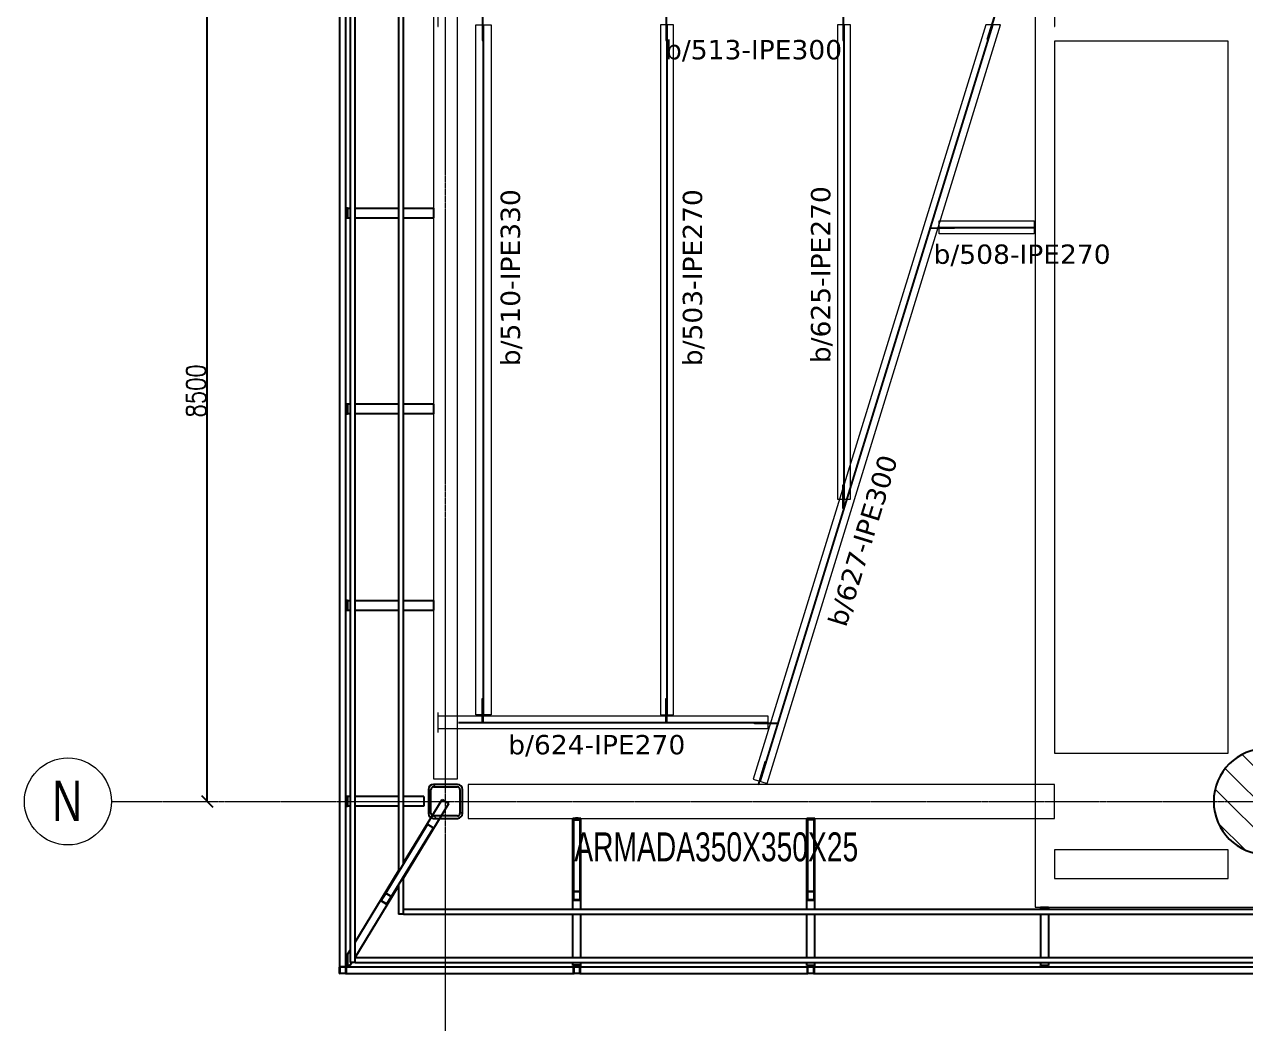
# Model space of a CAD drawing. Header units: millimetres. Extents: x -900 to 75397, y -21218 to 30654.
# Drawn here: x -900 to 11737, y -2299 to 8043 of the extents above; entities that cross this region are included whole.
import ezdxf

# ---------------------------------------------------------------- set-up
doc = ezdxf.new("R2010")
doc.units = ezdxf.units.MM
doc.header["$LTSCALE"] = 0.9
doc.linetypes.add('Grid Line', pattern=[3.33375, 1.905, -0.47625, 0.47625, -0.47625])
for name, color, linetype, lineweight in [('0-3', 250, 'Continuous', 5), ('A_ALMA', 255, 'Continuous', 5), ('E_COLUMNAS', 1, 'Continuous', 18), ('E_COLUMNAS-1', 254, 'Continuous', 25), ('E_COLUMNAS-2', 1, 'Continuous', 9), ('E_COLUMNAS-3', 1, 'Continuous', 35), ('E_COLUMNAS-4', 1, 'Continuous', 25), ('E_EJES', 8, 'Continuous', 9), ('E_EJES-1', 8, 'Grid Line', 9), ('E_TEXTO', 3, 'Continuous', 9), ('E_VIGAS', 5, 'Continuous', 9), ('E_VIGAS-1', 5, 'Continuous', 25), ('E_VIGAS-2', 1, 'Continuous', 25), ('P-PLATINA', 6, 'Continuous', 15), ('S-COLS-HDLN-1', 52, 'Continuous', 9), ('VIGAS_HCB', 253, 'Continuous', 15)]:
    doc.layers.add(name, color=color, linetype=linetype, lineweight=lineweight)
doc.layers.add('COTAS', color=8, linetype='Continuous')
doc.styles.add('Arial Narrow', font='', dxfattribs={"width": 0.85, "height": 0.3})
doc.styles.add('CNI_COTAS', font='romans.shx', dxfattribs={"width": 0.8})
doc.styles.add('Swis721 LtCn BT', font='swisscl.ttf', dxfattribs={"height": 0.42})
doc.styles.add('VERDANA', font='verdana.ttf')
doc.styles.get('Arial Narrow').set_extended_font_data('Arial Narrow')
doc.dimstyles.new('1.5', dxfattribs={"dimscale": 0, "dimtxt": 200, "dimasz": 120, "dimexe": 4, "dimexo": 4, "dimgap": 15, "dimtad": 1, "dimdec": 0, "dimzin": 4, "dimdsep": 46, "dimtxsty": 'CNI_COTAS', "dimblk": 'OBLIQUE', "dimcen": -0.09, "dimclrd": 256, "dimclrt": 3, "dimadec": 0, "dimazin": 0, "dimtfac": 1, "dimtdec": 0, "dimtmove": 2, "dimatfit": 0, "dimldrblk": 'OBLIQUE', "dimfxl": 0.05, "dimtolj": 1, "dimtzin": 0, "dimarcsym": 0})

# ---------------------------------------------------------------- blocks, each defined once
blk = doc.blocks.new('EST_SFM_VIGA-METALICA-SECCION-C - EST_SFM_VIGA-METALICA-UPN160-1602621-PLANTA DE PISO 14 N_E_ _56_55m')
at = {"layer": 'E_VIGAS-1'}
for p, q in [((14.466, 0.047), (-14.455, 0.047)), ((14.471, 0.047), (14.468, 0.047)), ((14.471, 0.047), (14.471, -0.016)), ((-14.46, -0.018), (14.471, -0.018))]:
    blk.add_line(p, q, dxfattribs=at)
blk = doc.blocks.new('EST_SFM_VIGA-METALICA-SECCION-C - EST_SFM_VIGA-METALICA-UPN100-1529610-PLANTA DE PISO 14 N_E_ _56_55m')
at = {"layer": 'E_VIGAS-2'}
for p, q in [((14.393, 0.032), (-14.441, 0.032)), ((14.393, 0.032), (14.393, -0.018)), ((-14.442, -0.018), (14.393, -0.018))]:
    blk.add_line(p, q, dxfattribs=at)
blk = doc.blocks.new('EST_SFM_VIGA-METALICA-SECCION-C - EST_SFM_VIGA-METALICA-UPN100-1529678-PLANTA DE PISO 14 N_E_ _56_55m')
at = {"layer": 'E_VIGAS-2'}
for p, q in [((13.374, 0.018), (-13.422, 0.018)), ((13.894, 0.018), (13.507, 0.018)), ((13.894, 0.018), (13.894, -0.032)), ((-13.504, -0.032), (13.456, -0.032)), ((13.59, -0.032), (13.893, -0.032))]:
    blk.add_line(p, q, dxfattribs=at)
blk = doc.blocks.new('EST_SFM_VIGA-METALICA-SECCION-C - EST_SFM_VIGA-METALICA-UPN100-1527742-PLANTA DE PISO 14 N_E_ _56_55m')
at = {"layer": 'E_VIGAS-2'}
for p, q in [((-34.827, -0.032), (-34.827, 0.018)), ((34.044, 0.018), (-34.827, 0.018)), ((-34.827, -0.032), (34.044, -0.032))]:
    blk.add_line(p, q, dxfattribs=at)
blk = doc.blocks.new('EST_SFM_VIGA-METALICA-SECCION-C - EST_SFM_VIGA-METALICA-UPN100-1527772-PLANTA DE PISO 14 N_E_ _56_55m')
at = {"layer": 'E_VIGAS-2'}
for p, q in [((-34.929, -0.018), (-34.929, 0.032)), ((34.942, 0.032), (-34.929, 0.032)), ((-34.929, -0.018), (34.942, -0.018))]:
    blk.add_line(p, q, dxfattribs=at)
blk = doc.blocks.new('EST_SCM_COLUMNA-METALICA-SECCION-CUADRADA - EST_SCM_COLUMNA-TUBULAR-CUADRADA_PTEØ_70x70 e_3mm-1588001-PLANTA DE PISO 14 N_E_ _56_55m')
at = {"layer": 'E_COLUMNAS-2'}
h = blk.add_hatch(dxfattribs=at)
h.set_pattern_fill('FP_1', color=256, style=0, pattern_type=2)
h.set_pattern_definition([(135, (75.225, -138.917), (-0.15909903, -0.15909903), [])])
h.paths.add_polyline_path([(0.029, -0.035), (0.033, -0.033), (0.035, -0.029), (0.031, -0.031)])
h.paths.add_polyline_path([(-0.029, -0.035), (-0.031, -0.031), (-0.035, -0.029), (-0.033, -0.033)])
h.paths.add_polyline_path([(0.029, -0.035), (0.029, -0.032), (-0.029, -0.032), (-0.029, -0.035)])
h.paths.add_polyline_path([(0.035, 0.029), (0.033, 0.033), (0.029, 0.035), (0.031, 0.031)])
h.paths.add_polyline_path([(0.035, -0.029), (0.035, 0.029), (0.032, 0.029), (0.032, -0.029)])
h.paths.add_polyline_path([(-0.035, 0.029), (-0.031, 0.031), (-0.029, 0.035), (-0.033, 0.033)])
h.paths.add_polyline_path([(-0.035, -0.029), (-0.032, -0.029), (-0.032, 0.029), (-0.035, 0.029)])
h.paths.add_polyline_path([(0.029, 0.032), (0.029, 0.035), (-0.029, 0.035), (-0.029, 0.032)])
at = {"layer": 'E_COLUMNAS-1'}
for p, q in [((-0.035, -0.029), (-0.035, 0.029)), ((-0.032, 0.029), (-0.032, -0.029)), ((-0.029, 0.035), (0.029, 0.035)), ((0.029, 0.032), (-0.029, 0.032)), ((0.032, -0.029), (0.032, 0.029)), ((0.035, 0.029), (0.035, -0.029)), ((-0.029, -0.032), (0.029, -0.032)), ((0.029, -0.035), (-0.029, -0.035))]:
    blk.add_line(p, q, dxfattribs=at)
for centre, radius, start, end in [((-0.029, 0.029), 0.006, 90, 180), ((-0.029, 0.029), 0.003, 90, 180), ((0.029, 0.029), 0.006, 0, 90), ((0.029, 0.029), 0.003, 0, 90), ((0.029, 0.029), 0.006, 10, 80), ((0.029, 0.029), 0.003, 30, 60), ((-0.029, -0.029), 0.006, 180, 270), ((-0.029, -0.029), 0.003, 180, 270), ((0.029, -0.029), 0.006, 270, 0), ((0.029, -0.029), 0.003, 270, 360)]:
    blk.add_arc(centre, radius, start, end, dxfattribs=at)
blk = doc.blocks.new('EST_SCM_COLUMNA-METALICA-SECCION-CUADRADA - EST_SCM_COLUMNA-TUBULAR-CUADRADA_PTEØ_70x70 e_3mm-V30-PLANTA DE PISO 14 N_E_ _56_55m')
at = {"layer": 'E_COLUMNAS-1'}
for p, q in [((-0.035, -0.029), (-0.035, 0.029)), ((-0.032, 0.029), (-0.032, -0.029)), ((-0.029, 0.035), (0.029, 0.035)), ((0.029, 0.032), (-0.029, 0.032)), ((0.032, -0.029), (0.032, 0.029)), ((0.035, 0.029), (0.035, -0.029)), ((-0.029, -0.032), (0.029, -0.032)), ((0.029, -0.035), (-0.029, -0.035))]:
    blk.add_line(p, q, dxfattribs=at)
for centre, radius, start, end in [((-0.029, 0.029), 0.006, 90, 180), ((-0.029, 0.029), 0.006, 90, 170), ((-0.029, 0.029), 0.003, 90, 180), ((-0.029, 0.029), 0.003, 90, 150), ((0.029, 0.029), 0.006, 0, 90), ((0.029, 0.029), 0.006, 10, 90), ((0.029, 0.029), 0.003, 0, 90), ((0.029, 0.029), 0.003, 30, 90), ((-0.029, -0.029), 0.006, 180, 270), ((-0.029, -0.029), 0.003, 180, 270), ((0.029, -0.029), 0.006, 270, 0), ((0.029, -0.029), 0.003, 270, 360)]:
    blk.add_arc(centre, radius, start, end, dxfattribs=at)
blk = doc.blocks.new('EST_SCM_COLUMNA-METALICA-SECCION-CUADRADA - EST_SCM_COLUMNA-TUBULAR-CUADRADA_PTEØ_70x70 e_3mm-V31-PLANTA DE PISO 14 N_E_ _56_55m')
at = {"layer": 'E_COLUMNAS-1'}
for p, q in [((-0.035, -0.029), (-0.035, 0.029)), ((-0.032, 0.029), (-0.032, -0.029)), ((-0.029, 0.035), (0.029, 0.035)), ((0.029, 0.032), (-0.029, 0.032)), ((0.032, -0.029), (0.032, 0.029)), ((0.035, 0.029), (0.035, -0.029)), ((-0.029, -0.032), (0.029, -0.032)), ((0.029, -0.035), (-0.029, -0.035))]:
    blk.add_line(p, q, dxfattribs=at)
for centre, radius, start, end in [((-0.029, 0.029), 0.006, 90, 180), ((-0.029, 0.029), 0.006, 90, 170), ((-0.029, 0.029), 0.003, 90, 180), ((-0.029, 0.029), 0.003, 90, 150), ((0.029, 0.029), 0.006, 0, 90), ((0.029, 0.029), 0.006, 10, 90), ((0.029, 0.029), 0.003, 0, 90), ((0.029, 0.029), 0.003, 30, 90), ((-0.029, -0.029), 0.006, 180, 270), ((-0.029, -0.029), 0.003, 180, 270), ((0.029, -0.029), 0.006, 270, 0), ((0.029, -0.029), 0.003, 270, 360)]:
    blk.add_arc(centre, radius, start, end, dxfattribs=at)
blk = doc.blocks.new('DCTIB_CNI_EST_MOD-1A-FAC_0001_rvt-2-PLANTA DE PISO 14 N_E_ _56_55m')
at = {"layer": 'E_VIGAS'}
h = blk.add_hatch(dxfattribs=at)
h.set_pattern_fill('FP_2', color=256, style=0, pattern_type=2)
h.set_pattern_definition([(45, (0, 0), (-0.376888, 0.376888), []), (45, (0, 0.571), (-0.376888, 0.376888), [])])
h.paths.add_polyline_path([(-72.834, 139.641), (-72.77, 139.641), (-72.77, 139.643), (-72.834, 139.643)])
h.paths.add_polyline_path([(-72.834, 139.729), (-72.77, 139.729), (-72.77, 139.731), (-72.834, 139.731)])
at = {"layer": 'E_COLUMNAS-1'}
for centre, radius, start, end in [((-75.196, 138.946), 0.006, 10, 80), ((-75.196, 138.946), 0.006, 10, 80), ((-75.196, 138.946), 0.003, 30, 60), ((-75.196, 138.946), 0.003, 30, 60), ((-72.831, 138.946), 0.006, 90, 170), ((-72.831, 138.946), 0.006, 90, 170), ((-72.831, 138.946), 0.003, 90, 150), ((-72.831, 138.946), 0.003, 90, 150), ((-72.773, 138.946), 0.006, 10, 90), ((-72.773, 138.946), 0.006, 10, 90), ((-72.773, 138.946), 0.003, 30, 90), ((-72.773, 138.946), 0.003, 30, 90), ((-70.411, 138.946), 0.006, 90, 170), ((-70.411, 138.946), 0.006, 90, 170), ((-70.411, 138.946), 0.003, 90, 150), ((-70.411, 138.946), 0.003, 90, 150), ((-70.353, 138.946), 0.006, 10, 90), ((-70.353, 138.946), 0.006, 10, 90), ((-70.353, 138.946), 0.003, 30, 90), ((-70.353, 138.946), 0.003, 30, 90)]:
    blk.add_arc(centre, radius, start, end, dxfattribs=at)
at = {"layer": 'E_VIGAS-1'}
for p, q in [((-75.177, 146.804), (-75.195, 146.804)), ((-75.195, 146.757), (-75.181, 146.757)), ((-75.181, 146.752), (-75.195, 146.752)), ((-75.181, 146.757), (-75.176, 146.757)), ((-75.181, 146.757), (-75.176, 146.757)), ((-75.177, 146.757), (-75.181, 146.757)), ((-75.176, 146.752), (-75.181, 146.752)), ((-75.181, 146.752), (-75.177, 146.752)), ((-75.176, 146.752), (-75.181, 146.752)), ((-75.177, 146.767), (-75.177, 146.804)), ((-75.177, 146.804), (-75.175, 146.804)), ((-75.177, 146.704), (-75.177, 146.742)), ((-75.175, 146.704), (-75.175, 146.804)), ((-75.175, 146.804), (-75.147, 146.804)), ((-75.175, 146.804), (-75.175, 146.704)), ((-75.097, 146.804), (-74.647, 146.804)), ((-74.597, 146.804), (-74.286, 146.804)), ((-74.286, 146.804), (-74.286, 146.704)), ((-75.195, 146.704), (-75.177, 146.704)), ((-75.175, 146.704), (-75.177, 146.704)), ((-75.175, 146.704), (-75.147, 146.704)), ((-75.097, 146.704), (-74.647, 146.704)), ((-74.597, 146.704), (-74.286, 146.704)), ((-75.177, 144.774), (-75.195, 144.774)), ((-75.195, 144.726), (-75.181, 144.726)), ((-75.181, 144.721), (-75.195, 144.721)), ((-75.181, 144.726), (-75.176, 144.726)), ((-75.181, 144.726), (-75.176, 144.726)), ((-75.177, 144.726), (-75.181, 144.726)), ((-75.176, 144.721), (-75.181, 144.721)), ((-75.181, 144.721), (-75.177, 144.721)), ((-75.176, 144.721), (-75.181, 144.721)), ((-75.177, 144.774), (-75.175, 144.774)), ((-75.177, 144.736), (-75.177, 144.774)), ((-75.177, 144.674), (-75.177, 144.711)), ((-75.175, 144.674), (-75.175, 144.774)), ((-75.175, 144.774), (-75.175, 144.674)), ((-75.147, 144.774), (-75.175, 144.774)), ((-74.647, 144.774), (-75.097, 144.774)), ((-74.286, 144.774), (-74.597, 144.774)), ((-74.286, 144.774), (-74.286, 144.674)), ((-75.195, 144.674), (-75.177, 144.674)), ((-75.175, 144.674), (-75.177, 144.674)), ((-75.147, 144.674), (-75.175, 144.674)), ((-74.647, 144.674), (-75.097, 144.674)), ((-74.286, 144.674), (-74.597, 144.674)), ((-75.177, 142.743), (-75.195, 142.743)), ((-75.195, 142.696), (-75.181, 142.696)), ((-75.181, 142.69), (-75.195, 142.69)), ((-75.181, 142.696), (-75.176, 142.696)), ((-75.181, 142.696), (-75.176, 142.696)), ((-75.177, 142.696), (-75.181, 142.696)), ((-75.176, 142.69), (-75.181, 142.69)), ((-75.181, 142.69), (-75.177, 142.69)), ((-75.176, 142.69), (-75.181, 142.69)), ((-75.177, 142.706), (-75.177, 142.743)), ((-75.177, 142.743), (-75.175, 142.743)), ((-75.177, 142.643), (-75.177, 142.68)), ((-75.175, 142.643), (-75.175, 142.743)), ((-75.175, 142.743), (-75.147, 142.743)), ((-75.175, 142.743), (-75.175, 142.643)), ((-75.097, 142.743), (-74.647, 142.743)), ((-74.597, 142.743), (-74.287, 142.743)), ((-74.287, 142.743), (-74.287, 142.643)), ((-75.195, 142.643), (-75.177, 142.643)), ((-75.175, 142.643), (-75.177, 142.643)), ((-75.175, 142.643), (-75.147, 142.643)), ((-75.097, 142.643), (-74.647, 142.643)), ((-74.597, 142.643), (-74.287, 142.643)), ((-75.177, 140.712), (-75.195, 140.712)), ((-75.195, 140.665), (-75.181, 140.665)), ((-75.181, 140.66), (-75.195, 140.66)), ((-75.181, 140.665), (-75.176, 140.665)), ((-75.181, 140.665), (-75.176, 140.665)), ((-75.177, 140.665), (-75.181, 140.665)), ((-75.176, 140.66), (-75.181, 140.66)), ((-75.181, 140.66), (-75.177, 140.66)), ((-75.176, 140.66), (-75.181, 140.66)), ((-75.177, 140.712), (-75.175, 140.712)), ((-75.177, 140.675), (-75.177, 140.712)), ((-75.175, 140.612), (-75.175, 140.712)), ((-75.175, 140.712), (-75.175, 140.612)), ((-75.147, 140.712), (-75.175, 140.712)), ((-74.647, 140.712), (-75.097, 140.712)), ((-74.387, 140.712), (-74.597, 140.712)), ((-74.597, 140.027), (-74.197, 140.684)), ((-74.387, 140.712), (-74.387, 140.612)), ((-74.197, 140.684), (-74.127, 140.641)), ((-75.195, 140.612), (-75.177, 140.612)), ((-75.177, 140.612), (-75.177, 140.65)), ((-75.175, 140.612), (-75.177, 140.612)), ((-75.147, 140.612), (-75.175, 140.612)), ((-74.647, 140.612), (-75.097, 140.612)), ((-74.597, 139.869), (-74.127, 140.641)), ((-74.387, 140.612), (-74.597, 140.612)), ((-74.35, 140.421), (-74.782, 139.711)), ((-74.291, 140.389), (-74.346, 140.423)), ((-72.843, 140.488), (-72.815, 140.488)), ((-72.843, 140.487), (-72.761, 140.487)), ((-72.843, 139.545), (-72.843, 140.487)), ((-72.837, 140.465), (-72.837, 139.727)), ((-72.77, 140.469), (-72.834, 140.469)), ((-72.805, 140.488), (-72.805, 140.487)), ((-72.8, 140.488), (-72.805, 140.488)), ((-72.8, 140.487), (-72.8, 140.488)), ((-72.789, 140.488), (-72.761, 140.488)), ((-72.767, 139.727), (-72.767, 140.465)), ((-72.761, 139.545), (-72.761, 140.487)), ((-70.423, 140.488), (-70.341, 140.488)), ((-70.423, 139.545), (-70.423, 140.488)), ((-70.417, 140.468), (-70.417, 139.727)), ((-70.35, 140.472), (-70.414, 140.472)), ((-70.347, 139.727), (-70.347, 140.468)), ((-70.341, 139.545), (-70.341, 140.488)), ((-74.723, 139.675), (-74.29, 140.384)), ((-75.097, 139.206), (-74.647, 139.944)), ((-75.097, 139.048), (-74.647, 139.787)), ((-74.782, 139.711), (-74.828, 139.637)), ((-74.826, 139.637), (-74.781, 139.711)), ((-74.822, 139.644), (-74.826, 139.637)), ((-74.779, 139.714), (-74.781, 139.711)), ((-74.779, 139.712), (-74.724, 139.678)), ((-74.723, 139.68), (-74.778, 139.713)), ((-74.724, 139.676), (-74.769, 139.602)), ((-74.768, 139.601), (-74.723, 139.675)), ((-74.724, 139.676), (-74.722, 139.679)), ((-72.837, 139.727), (-72.837, 139.645)), ((-72.836, 139.731), (-72.836, 139.727)), ((-72.836, 139.645), (-72.836, 139.727)), ((-72.836, 139.652), (-72.836, 139.645)), ((-72.77, 139.731), (-72.834, 139.731)), ((-72.834, 139.729), (-72.77, 139.729)), ((-72.769, 139.727), (-72.769, 139.731)), ((-72.769, 139.727), (-72.769, 139.645)), ((-72.769, 139.645), (-72.769, 139.652)), ((-72.767, 139.645), (-72.767, 139.727)), ((-70.417, 139.727), (-70.417, 139.645)), ((-70.416, 139.731), (-70.416, 139.727)), ((-70.416, 139.645), (-70.416, 139.727)), ((-70.416, 139.652), (-70.416, 139.645)), ((-70.35, 139.731), (-70.414, 139.731)), ((-70.414, 139.729), (-70.35, 139.729)), ((-70.349, 139.727), (-70.349, 139.731)), ((-70.349, 139.727), (-70.349, 139.645)), ((-70.349, 139.645), (-70.349, 139.652)), ((-70.347, 139.645), (-70.347, 139.727)), ((-74.827, 139.632), (-74.772, 139.599)), ((-74.771, 139.601), (-74.826, 139.634)), ((-74.769, 139.602), (-74.765, 139.609)), ((-72.77, 139.643), (-72.834, 139.643)), ((-72.834, 139.641), (-72.77, 139.641)), ((-70.35, 139.643), (-70.414, 139.643)), ((-70.414, 139.641), (-70.35, 139.641)), ((-68.003, 139.567), (-67.921, 139.567)), ((-68.003, 139.567), (-68.003, 139.545)), ((-67.921, 139.567), (-67.921, 139.545)), ((-72.843, 139.045), (-72.843, 139.495)), ((-72.761, 139.045), (-72.761, 139.495)), ((-70.423, 139.045), (-70.423, 139.495)), ((-70.341, 139.045), (-70.341, 139.495)), ((-68.003, 139.495), (-68.003, 139.045)), ((-67.921, 139.495), (-67.921, 139.045)), ((-75.176, 139.065), (-75.195, 139.033)), ((-75.176, 139.023), (-75.176, 139.076)), ((-75.175, 139.078), (-75.147, 139.124)), ((-75.175, 139.078), (-75.175, 138.967)), ((-75.26, 138.882), (-75.26, 138.888)), ((-75.192, 138.947), (-75.259, 138.947)), ((-72.837, 138.947), (-75.191, 138.947)), ((-75.181, 138.994), (-75.178, 138.999)), ((-75.178, 138.99), (-75.181, 138.984)), ((-75.176, 138.966), (-75.176, 138.972)), ((-75.176, 138.972), (-75.176, 138.966)), ((-75.147, 138.966), (-75.176, 138.966)), ((-75.175, 138.967), (-75.147, 138.967)), ((-75.175, 138.961), (-75.174, 138.959)), ((-75.173, 138.957), (-75.172, 138.955)), ((-75.171, 138.952), (-75.171, 138.95)), ((-75.166, 138.947), (-75.155, 138.966)), ((-75.147, 138.967), (-75.13, 138.995)), ((-72.843, 138.967), (-72.843, 138.995)), ((-72.761, 138.967), (-72.843, 138.967)), ((-72.843, 138.966), (-72.843, 138.967)), ((-72.843, 138.967), (-72.761, 138.967)), ((-72.843, 138.966), (-72.815, 138.966)), ((-72.815, 138.966), (-72.843, 138.966)), ((-72.769, 138.947), (-72.835, 138.947)), ((-72.805, 138.961), (-72.805, 138.966)), ((-72.805, 138.952), (-72.805, 138.961)), ((-72.805, 138.947), (-72.805, 138.949)), ((-72.8, 138.966), (-72.8, 138.961)), ((-72.8, 138.961), (-72.8, 138.952)), ((-72.8, 138.949), (-72.8, 138.947)), ((-72.761, 138.966), (-72.789, 138.966)), ((-72.789, 138.966), (-72.761, 138.966)), ((-70.417, 138.947), (-72.768, 138.947)), ((-72.761, 138.967), (-72.761, 138.995)), ((-72.761, 138.967), (-72.761, 138.966)), ((-70.423, 138.967), (-70.423, 138.995)), ((-70.423, 138.966), (-70.423, 138.967)), ((-70.423, 138.967), (-70.341, 138.967)), ((-70.395, 138.966), (-70.423, 138.966)), ((-70.349, 138.947), (-70.415, 138.947)), ((-70.385, 138.961), (-70.385, 138.966)), ((-70.385, 138.952), (-70.385, 138.961)), ((-70.385, 138.947), (-70.385, 138.949)), ((-70.38, 138.966), (-70.38, 138.961)), ((-70.38, 138.961), (-70.38, 138.952)), ((-70.38, 138.949), (-70.38, 138.947)), ((-70.341, 138.966), (-70.369, 138.966)), ((-9.977, 138.947), (-70.348, 138.947)), ((-70.341, 138.967), (-70.341, 138.995)), ((-70.341, 138.967), (-70.341, 138.966)), ((-68.003, 138.995), (-68.003, 138.967)), ((-68.003, 138.967), (-67.921, 138.967)), ((-68.003, 138.966), (-68.003, 138.967)), ((-67.975, 138.966), (-68.003, 138.966)), ((-67.965, 138.961), (-67.965, 138.966)), ((-67.965, 138.947), (-67.965, 138.961)), ((-67.96, 138.966), (-67.96, 138.961)), ((-67.96, 138.961), (-67.96, 138.947)), ((-67.921, 138.966), (-67.949, 138.966)), ((-67.921, 138.995), (-67.921, 138.967)), ((-67.921, 138.967), (-67.921, 138.966)), ((-75.26, 138.882), (-75.254, 138.882)), ((-75.196, 138.882), (-72.831, 138.882)), ((-72.773, 138.882), (-70.411, 138.882)), ((-70.353, 138.882), (-9.971, 138.882))]:
    blk.add_line(p, q, dxfattribs=at)
at = {"layer": 'E_VIGAS-1', "flags": 128}
for points in [[(-74.35, 140.421), (-74.35, 140.422), (-74.349, 140.422), (-74.348, 140.423), (-74.348, 140.423), (-74.347, 140.423), (-74.346, 140.423), (-74.346, 140.423)], [(-72.834, 140.469), (-72.835, 140.469), (-72.835, 140.468), (-72.836, 140.468), (-72.836, 140.467), (-72.837, 140.466), (-72.837, 140.466), (-72.837, 140.465)], [(-72.767, 140.465), (-72.767, 140.466), (-72.767, 140.466), (-72.768, 140.467), (-72.768, 140.468), (-72.769, 140.468), (-72.769, 140.469), (-72.77, 140.469)], [(-70.414, 140.472), (-70.415, 140.471), (-70.415, 140.471), (-70.416, 140.471), (-70.416, 140.47), (-70.417, 140.469), (-70.417, 140.469), (-70.417, 140.468)], [(-70.347, 140.468), (-70.347, 140.469), (-70.347, 140.469), (-70.348, 140.47), (-70.348, 140.471), (-70.349, 140.471), (-70.349, 140.471), (-70.35, 140.472)], [(-74.291, 140.389), (-74.29, 140.389), (-74.29, 140.388), (-74.29, 140.388), (-74.29, 140.387), (-74.29, 140.386), (-74.29, 140.385), (-74.29, 140.384)], [(-74.778, 139.713), (-74.778, 139.714), (-74.779, 139.714), (-74.78, 139.714), (-74.78, 139.713), (-74.781, 139.713), (-74.782, 139.712), (-74.782, 139.711)], [(-74.781, 139.711), (-74.781, 139.711), (-74.78, 139.711), (-74.78, 139.712), (-74.78, 139.712), (-74.779, 139.712), (-74.779, 139.712), (-74.779, 139.712)], [(-74.724, 139.678), (-74.724, 139.678), (-74.724, 139.678), (-74.724, 139.678), (-74.723, 139.677), (-74.724, 139.677), (-74.724, 139.676), (-74.724, 139.676)], [(-74.723, 139.675), (-74.722, 139.676), (-74.722, 139.677), (-74.722, 139.678), (-74.722, 139.678), (-74.722, 139.679), (-74.722, 139.68), (-74.723, 139.68)], [(-72.834, 139.731), (-72.835, 139.731), (-72.835, 139.731), (-72.836, 139.73), (-72.836, 139.73), (-72.837, 139.729), (-72.837, 139.728), (-72.837, 139.727)], [(-72.837, 139.645), (-72.837, 139.644), (-72.837, 139.643), (-72.836, 139.642), (-72.836, 139.641), (-72.835, 139.641), (-72.835, 139.641), (-72.834, 139.641)], [(-72.836, 139.727), (-72.836, 139.728), (-72.835, 139.728), (-72.835, 139.728), (-72.835, 139.729), (-72.835, 139.729), (-72.834, 139.729), (-72.834, 139.729)], [(-72.834, 139.643), (-72.834, 139.643), (-72.835, 139.643), (-72.835, 139.643), (-72.835, 139.643), (-72.835, 139.644), (-72.836, 139.644), (-72.836, 139.645)], [(-72.767, 139.727), (-72.767, 139.728), (-72.767, 139.729), (-72.768, 139.73), (-72.768, 139.73), (-72.769, 139.731), (-72.769, 139.731), (-72.77, 139.731)], [(-72.77, 139.729), (-72.77, 139.729), (-72.769, 139.729), (-72.769, 139.729), (-72.769, 139.728), (-72.769, 139.728), (-72.769, 139.728), (-72.769, 139.727)], [(-72.77, 139.641), (-72.769, 139.641), (-72.769, 139.641), (-72.768, 139.641), (-72.768, 139.642), (-72.767, 139.643), (-72.767, 139.644), (-72.767, 139.645)], [(-72.769, 139.645), (-72.769, 139.644), (-72.769, 139.644), (-72.769, 139.643), (-72.769, 139.643), (-72.769, 139.643), (-72.77, 139.643), (-72.77, 139.643)], [(-70.414, 139.731), (-70.415, 139.731), (-70.415, 139.731), (-70.416, 139.73), (-70.416, 139.73), (-70.417, 139.729), (-70.417, 139.728), (-70.417, 139.727)], [(-70.417, 139.645), (-70.417, 139.644), (-70.417, 139.643), (-70.416, 139.642), (-70.416, 139.641), (-70.415, 139.641), (-70.415, 139.641), (-70.414, 139.641)], [(-70.416, 139.727), (-70.416, 139.728), (-70.415, 139.728), (-70.415, 139.728), (-70.415, 139.729), (-70.415, 139.729), (-70.414, 139.729), (-70.414, 139.729)], [(-70.414, 139.643), (-70.414, 139.643), (-70.415, 139.643), (-70.415, 139.643), (-70.415, 139.643), (-70.415, 139.644), (-70.416, 139.644), (-70.416, 139.645)], [(-70.347, 139.727), (-70.347, 139.728), (-70.347, 139.729), (-70.348, 139.73), (-70.348, 139.73), (-70.349, 139.731), (-70.349, 139.731), (-70.35, 139.731)], [(-70.35, 139.729), (-70.35, 139.729), (-70.349, 139.729), (-70.349, 139.729), (-70.349, 139.728), (-70.349, 139.728), (-70.349, 139.728), (-70.349, 139.727)], [(-70.35, 139.641), (-70.349, 139.641), (-70.349, 139.641), (-70.348, 139.641), (-70.348, 139.642), (-70.347, 139.643), (-70.347, 139.644), (-70.347, 139.645)], [(-70.349, 139.645), (-70.349, 139.644), (-70.349, 139.644), (-70.349, 139.643), (-70.349, 139.643), (-70.349, 139.643), (-70.35, 139.643), (-70.35, 139.643)], [(-74.828, 139.637), (-74.828, 139.636), (-74.828, 139.636), (-74.828, 139.635), (-74.828, 139.634), (-74.828, 139.633), (-74.828, 139.633), (-74.827, 139.632)], [(-74.826, 139.634), (-74.826, 139.634), (-74.826, 139.635), (-74.827, 139.635), (-74.827, 139.635), (-74.827, 139.636), (-74.826, 139.636), (-74.826, 139.637)], [(-74.772, 139.599), (-74.772, 139.599), (-74.771, 139.599), (-74.77, 139.599), (-74.77, 139.599), (-74.769, 139.6), (-74.768, 139.6), (-74.768, 139.601)], [(-74.769, 139.602), (-74.769, 139.601), (-74.77, 139.601), (-74.77, 139.601), (-74.77, 139.601), (-74.771, 139.601), (-74.771, 139.601), (-74.771, 139.601), (-74.771, 139.601)], [(-75.176, 139.076), (-75.176, 139.077), (-75.175, 139.078)], [(-75.195, 138.971), (-75.191, 138.978), (-75.186, 138.987), (-75.181, 138.994)], [(-75.181, 138.984), (-75.186, 138.977), (-75.191, 138.968), (-75.195, 138.961)], [(-75.19, 138.971), (-75.186, 138.97), (-75.182, 138.968), (-75.178, 138.964), (-75.175, 138.96), (-75.172, 138.956), (-75.171, 138.951), (-75.17, 138.947)], [(-75.147, 138.967), (-75.147, 138.967), (-75.147, 138.966)]]:
    blk.add_lwpolyline(points, dxfattribs=at)
at = {"layer": 'E_VIGAS-1'}
for centre, start_param, end_param in [((-72.815, 140.488), 0, 1.570796), ((-72.815, 140.487), 4.974188, 5.497787), ((-72.815, 140.487), 6.021386, 6.283185), ((-72.789, 140.488), 1.570796, 3.141593), ((-72.789, 140.487), 3.141593, 3.403392), ((-72.789, 140.487), 3.926991, 4.45059)]:
    blk.add_ellipse(centre, major_axis=(0.0107, 0), ratio=0.002301, start_param=start_param, end_param=end_param, dxfattribs=at)
for points, knots in [([(-75.181, 146.757), (-75.181, 146.757), (-75.18, 146.757), (-75.179, 146.758), (-75.178, 146.759), (-75.177, 146.76), (-75.177, 146.762), (-75.177, 146.763), (-75.177, 146.764), (-75.177, 146.766), (-75.177, 146.767)], [0, 0, 0, 0, 0.142857, 0.285714, 0.428571, 0.571429, 0.678571, 0.732143, 0.785714, 1, 1, 1, 1]), ([(-75.177, 146.742), (-75.177, 146.742), (-75.177, 146.744), (-75.177, 146.746), (-75.177, 146.748), (-75.178, 146.75), (-75.179, 146.751), (-75.181, 146.752), (-75.181, 146.752)], [0, 0, 0, 0, 0.142857, 0.285714, 0.428571, 0.571429, 0.785714, 1, 1, 1, 1]), ([(-75.181, 144.726), (-75.181, 144.726), (-75.18, 144.727), (-75.179, 144.727), (-75.178, 144.728), (-75.177, 144.73), (-75.177, 144.731), (-75.177, 144.732), (-75.177, 144.734), (-75.177, 144.735), (-75.177, 144.736)], [0, 0, 0, 0, 0.142857, 0.285714, 0.428571, 0.571429, 0.678571, 0.732143, 0.785714, 1, 1, 1, 1]), ([(-75.177, 144.711), (-75.177, 144.712), (-75.177, 144.713), (-75.177, 144.716), (-75.177, 144.718), (-75.178, 144.719), (-75.179, 144.721), (-75.181, 144.721), (-75.181, 144.721)], [0, 0, 0, 0, 0.142857, 0.285714, 0.428571, 0.571429, 0.785714, 1, 1, 1, 1]), ([(-75.181, 142.696), (-75.181, 142.696), (-75.18, 142.696), (-75.179, 142.697), (-75.178, 142.698), (-75.177, 142.699), (-75.177, 142.7), (-75.177, 142.701), (-75.177, 142.703), (-75.177, 142.704), (-75.177, 142.706)], [0, 0, 0, 0, 0.142857, 0.285714, 0.428571, 0.571429, 0.678571, 0.732143, 0.785714, 1, 1, 1, 1]), ([(-75.177, 142.68), (-75.177, 142.681), (-75.177, 142.683), (-75.177, 142.685), (-75.177, 142.687), (-75.178, 142.689), (-75.179, 142.69), (-75.181, 142.69), (-75.181, 142.69)], [0, 0, 0, 0, 0.142857, 0.285714, 0.428571, 0.571429, 0.785714, 1, 1, 1, 1]), ([(-75.181, 140.665), (-75.181, 140.665), (-75.18, 140.665), (-75.179, 140.666), (-75.178, 140.667), (-75.177, 140.668), (-75.177, 140.67), (-75.177, 140.671), (-75.177, 140.672), (-75.177, 140.674), (-75.177, 140.675)], [0, 0, 0, 0, 0.142857, 0.285714, 0.428571, 0.571429, 0.678571, 0.732143, 0.785714, 1, 1, 1, 1]), ([(-75.177, 140.65), (-75.177, 140.651), (-75.177, 140.652), (-75.177, 140.654), (-75.177, 140.656), (-75.178, 140.658), (-75.179, 140.659), (-75.181, 140.66), (-75.181, 140.66)], [0, 0, 0, 0, 0.142857, 0.285714, 0.428571, 0.571429, 0.785714, 1, 1, 1, 1]), ([(-75.181, 138.994), (-75.18, 138.996), (-75.178, 139.001), (-75.177, 139.009), (-75.176, 139.016), (-75.176, 139.021), (-75.176, 139.023)], [0, 0, 0, 0, 0.285714, 0.571429, 0.785714, 1, 1, 1, 1]), ([(-75.176, 138.972), (-75.176, 138.973), (-75.176, 138.975), (-75.176, 138.977), (-75.176, 138.978), (-75.176, 138.979), (-75.177, 138.98), (-75.177, 138.98), (-75.177, 138.981), (-75.177, 138.982), (-75.177, 138.982), (-75.177, 138.982), (-75.177, 138.982), (-75.177, 138.982), (-75.177, 138.983), (-75.177, 138.984), (-75.177, 138.984), (-75.177, 138.985), (-75.177, 138.985), (-75.177, 138.985), (-75.177, 138.985), (-75.177, 138.985), (-75.178, 138.986), (-75.178, 138.986), (-75.178, 138.987), (-75.178, 138.987), (-75.179, 138.987), (-75.179, 138.987), (-75.179, 138.987), (-75.18, 138.987), (-75.18, 138.986), (-75.181, 138.986), (-75.181, 138.985), (-75.181, 138.984)], [0, 0, 0, 0, 0.142857, 0.214286, 0.25, 0.285714, 0.321429, 0.357143, 0.392857, 0.410714, 0.419643, 0.428571, 0.4375, 0.446429, 0.464286, 0.5, 0.535714, 0.553571, 0.5625, 0.571429, 0.580357, 0.589286, 0.607143, 0.642857, 0.678571, 0.714286, 0.75, 0.785714, 0.821429, 0.839286, 0.857143, 0.928571, 1, 1, 1, 1]), ([(-75.181, 138.984), (-75.181, 138.985), (-75.181, 138.986), (-75.18, 138.986), (-75.18, 138.987), (-75.179, 138.987), (-75.179, 138.987), (-75.179, 138.987), (-75.178, 138.987), (-75.178, 138.987)], [0, 0, 0, 0, 0.0714286, 0.1428571, 0.1607143, 0.1785714, 0.2142857, 0.25, 0.2857143, 0.2857143, 0.2857143, 0.2857143]), ([(-75.177, 138.982), (-75.177, 138.982), (-75.177, 138.982), (-75.177, 138.982), (-75.177, 138.981), (-75.177, 138.98), (-75.177, 138.98), (-75.176, 138.979), (-75.176, 138.978), (-75.176, 138.977), (-75.176, 138.975), (-75.176, 138.973), (-75.176, 138.972)], [0.5714286, 0.5714286, 0.5714286, 0.5714286, 0.5803571, 0.5892857, 0.6071429, 0.6428571, 0.6785714, 0.7142857, 0.75, 0.7857143, 0.8571429, 1, 1, 1, 1]), ([(-72.815, 138.966), (-72.814, 138.966), (-72.813, 138.966), (-72.81, 138.966), (-72.808, 138.965), (-72.806, 138.964), (-72.805, 138.963), (-72.805, 138.962), (-72.805, 138.961)], [0, 0, 0, 0, 0.142857, 0.285714, 0.428571, 0.571429, 0.785714, 1, 1, 1, 1]), ([(-72.805, 138.961), (-72.805, 138.962), (-72.805, 138.963), (-72.807, 138.965), (-72.808, 138.965), (-72.81, 138.966), (-72.811, 138.966), (-72.812, 138.966), (-72.814, 138.966), (-72.815, 138.966)], [0, 0, 0, 0, 0.285714, 0.428571, 0.571429, 0.678571, 0.732143, 0.785714, 1, 1, 1, 1]), ([(-72.789, 138.966), (-72.79, 138.966), (-72.791, 138.966), (-72.794, 138.966), (-72.796, 138.965), (-72.798, 138.965), (-72.799, 138.963), (-72.8, 138.962), (-72.8, 138.961)], [0, 0, 0, 0, 0.142857, 0.285714, 0.428571, 0.571429, 0.785714, 1, 1, 1, 1]), ([(-72.8, 138.961), (-72.8, 138.962), (-72.799, 138.963), (-72.798, 138.965), (-72.796, 138.965), (-72.795, 138.966), (-72.794, 138.966), (-72.792, 138.966), (-72.79, 138.966), (-72.789, 138.966)], [0, 0, 0, 0, 0.285714, 0.428571, 0.571429, 0.678571, 0.732143, 0.785714, 1, 1, 1, 1]), ([(-70.395, 138.966), (-70.394, 138.966), (-70.393, 138.966), (-70.39, 138.966), (-70.388, 138.965), (-70.386, 138.964), (-70.385, 138.963), (-70.385, 138.962), (-70.385, 138.961)], [0, 0, 0, 0, 0.142857, 0.285714, 0.428571, 0.571429, 0.785714, 1, 1, 1, 1]), ([(-70.385, 138.961), (-70.385, 138.962), (-70.385, 138.963), (-70.387, 138.965), (-70.388, 138.965), (-70.39, 138.966), (-70.391, 138.966), (-70.392, 138.966), (-70.394, 138.966), (-70.395, 138.966)], [0, 0, 0, 0, 0.285714, 0.428571, 0.571429, 0.678571, 0.732143, 0.785714, 1, 1, 1, 1]), ([(-70.369, 138.966), (-70.37, 138.966), (-70.371, 138.966), (-70.374, 138.966), (-70.376, 138.965), (-70.378, 138.964), (-70.379, 138.963), (-70.38, 138.962), (-70.38, 138.961)], [0, 0, 0, 0, 0.142857, 0.285714, 0.428571, 0.571429, 0.785714, 1, 1, 1, 1]), ([(-70.38, 138.961), (-70.38, 138.962), (-70.379, 138.963), (-70.378, 138.965), (-70.376, 138.965), (-70.375, 138.966), (-70.374, 138.966), (-70.372, 138.966), (-70.37, 138.966), (-70.369, 138.966)], [0, 0, 0, 0, 0.285714, 0.428571, 0.571429, 0.678571, 0.732143, 0.785714, 1, 1, 1, 1]), ([(-67.965, 138.961), (-67.965, 138.962), (-67.965, 138.963), (-67.967, 138.965), (-67.968, 138.965), (-67.97, 138.966), (-67.971, 138.966), (-67.972, 138.966), (-67.974, 138.966), (-67.975, 138.966)], [0, 0, 0, 0, 0.285714, 0.428571, 0.571429, 0.678571, 0.732143, 0.785714, 1, 1, 1, 1]), ([(-67.975, 138.966), (-67.974, 138.966), (-67.973, 138.966), (-67.97, 138.966), (-67.968, 138.965), (-67.966, 138.964), (-67.965, 138.963), (-67.965, 138.962), (-67.965, 138.961)], [0, 0, 0, 0, 0.142857, 0.285714, 0.428571, 0.571429, 0.785714, 1, 1, 1, 1]), ([(-67.96, 138.961), (-67.96, 138.962), (-67.959, 138.963), (-67.958, 138.965), (-67.956, 138.965), (-67.955, 138.966), (-67.954, 138.966), (-67.952, 138.966), (-67.95, 138.966), (-67.949, 138.966)], [0, 0, 0, 0, 0.285714, 0.428571, 0.571429, 0.678571, 0.732143, 0.785714, 1, 1, 1, 1]), ([(-67.949, 138.966), (-67.95, 138.966), (-67.951, 138.966), (-67.954, 138.966), (-67.956, 138.965), (-67.958, 138.964), (-67.959, 138.963), (-67.96, 138.962), (-67.96, 138.961)], [0, 0, 0, 0, 0.142857, 0.285714, 0.428571, 0.571429, 0.785714, 1, 1, 1, 1])]:
    blk.add_open_spline(points, degree=3, knots=knots, dxfattribs=at)
for points in [[(-75.176, 139.023), (-75.176, 139.021), (-75.176, 139.018), (-75.177, 139.014), (-75.177, 139.011), (-75.177, 139.009)], [(-75.178, 139.001), (-75.179, 139), (-75.18, 138.997), (-75.181, 138.995), (-75.181, 138.994)], [(-75.176, 138.966), (-75.176, 138.966), (-75.176, 138.967), (-75.175, 138.967), (-75.175, 138.967)]]:
    blk.add_open_spline(points, degree=3, dxfattribs=at)
at = {"layer": 'E_COLUMNAS-1'}
for name, p in [('EST_SCM_COLUMNA-METALICA-SECCION-CUADRADA - EST_SCM_COLUMNA-TUBULAR-CUADRADA_PTEØ_70x70 e_3mm-1588001-PLANTA DE PISO 14 N_E_ _56_55m', (-75.225, 138.917)), ('EST_SCM_COLUMNA-METALICA-SECCION-CUADRADA - EST_SCM_COLUMNA-TUBULAR-CUADRADA_PTEØ_70x70 e_3mm-V30-PLANTA DE PISO 14 N_E_ _56_55m', (-72.802, 138.917)), ('EST_SCM_COLUMNA-METALICA-SECCION-CUADRADA - EST_SCM_COLUMNA-TUBULAR-CUADRADA_PTEØ_70x70 e_3mm-V31-PLANTA DE PISO 14 N_E_ _56_55m', (-70.382, 138.917))]:
    blk.add_blockref(name, p, dxfattribs=at)
at = {"layer": 'E_VIGAS-1'}
for name, p, rotation in [('EST_SFM_VIGA-METALICA-SECCION-C - EST_SFM_VIGA-METALICA-UPN160-1602621-PLANTA DE PISO 14 N_E_ _56_55m', (-75.242, 153.418), 270), ('EST_SFM_VIGA-METALICA-SECCION-C - EST_SFM_VIGA-METALICA-UPN100-1529610-PLANTA DE PISO 14 N_E_ _56_55m', (-75.13, 153.388), 269.9999999999999), ('EST_SFM_VIGA-METALICA-SECCION-C - EST_SFM_VIGA-METALICA-UPN100-1529678-PLANTA DE PISO 14 N_E_ _56_55m', (-74.615, 153.388), 270.0000000000001)]:
    blk.add_blockref(name, p, dxfattribs=dict(at, rotation=rotation))
for name, p in [('EST_SFM_VIGA-METALICA-SECCION-C - EST_SFM_VIGA-METALICA-UPN100-1527742-PLANTA DE PISO 14 N_E_ _56_55m', (-39.77, 139.527)), ('EST_SFM_VIGA-METALICA-SECCION-C - EST_SFM_VIGA-METALICA-UPN100-1527772-PLANTA DE PISO 14 N_E_ _56_55m', (-40.169, 139.013))]:
    blk.add_blockref(name, p, dxfattribs=at)
blk = doc.blocks.new('EST_SCM_COLUMNA-SECCION-CIRCULAR - EST_SCM_COLUMNA-CONCRETO-CIRCULAR_Ø_110cm-1246216-PLANTA DE PISO 14 N_E_ _56_55m')
at = {"layer": 'E_COLUMNAS'}
h = blk.add_hatch(dxfattribs=at)
h.set_pattern_fill('FP_6', color=256, style=0, pattern_type=2)
h.set_pattern_definition([(135, (65.662, -140.662), (-0.15909903, -0.15909903), [])])
h.paths.add_polyline_path([(0.041, -0.548), (0.122, -0.536), (0.201, -0.512), (0.275, -0.476), (0.343, -0.43), (0.403, -0.374), (0.454, -0.31), (0.496, -0.239), (0.526, -0.162), (0.544, -0.082), (0.55, 0), (0.544, 0.082), (0.526, 0.162), (0.496, 0.239), (0.454, 0.31), (0.403, 0.374), (0.343, 0.43), (0.271, 0.478), (0.201, 0.512), (0.122, 0.536), (0.041, 0.548), (-0.041, 0.548), (-0.122, 0.536), (-0.201, 0.512), (-0.275, 0.476), (-0.343, 0.43), (-0.403, 0.374), (-0.454, 0.31), (-0.496, 0.239), (-0.526, 0.162), (-0.544, 0.082), (-0.55, 0), (-0.544, -0.082), (-0.526, -0.162), (-0.496, -0.239), (-0.454, -0.31), (-0.403, -0.374), (-0.343, -0.43), (-0.275, -0.476), (-0.201, -0.512), (-0.122, -0.536), (-0.041, -0.548)])
at = {"layer": 'E_COLUMNAS-4'}
for start, end in [(360, 180), (180, 360)]:
    blk.add_arc((0, 0), 0.55, start, end, dxfattribs=at)
blk = doc.blocks.new('EST_SCM_COLUMNA-METALICA-SECCION-CUADRADA - EST_SCM_COLUMNA-TUBULAR-CUADRADA_ARMADA_350X350X25-V44-PLANTA DE PISO 14 N_E_ _56_55m')
at = {"layer": 'S-COLS-HDLN-1'}
h = blk.add_hatch(dxfattribs=at)
h.set_pattern_fill('FP_14', color=256, style=0, pattern_type=2)
h.set_pattern_definition([(135, (74.162, -140.662), (-0.15909903, -0.15909903), [])])
h.paths.add_polyline_path([(0.125, -0.175), (0.144, -0.171), (0.16, -0.16), (0.171, -0.144), (0.175, -0.125), (0.175, 0.125), (0.171, 0.144), (0.16, 0.16), (0.144, 0.171), (0.125, 0.175), (-0.125, 0.175), (-0.146, 0.17), (-0.16, 0.16), (-0.171, 0.144), (-0.175, 0.125), (-0.175, -0.125), (-0.171, -0.144), (-0.16, -0.16), (-0.144, -0.171), (-0.125, -0.175), (-0.003, -0.175)])
h.paths.add_polyline_path([(0.125, -0.15), (-0.125, -0.15), (-0.138, -0.147), (-0.147, -0.138), (-0.15, -0.125), (-0.15, 0.125), (-0.146, 0.139), (-0.138, 0.147), (-0.125, 0.15), (0.125, 0.15), (0.139, 0.145), (0.147, 0.137), (0.15, 0.125), (0.15, -0.125), (0.147, -0.138), (0.137, -0.147)])
at = {"layer": 'E_COLUMNAS-4'}
for p, q in [((0.125, 0.175), (-0.125, 0.175)), ((-0.125, 0.15), (0.125, 0.15)), ((-0.175, 0.125), (-0.175, -0.125)), ((-0.15, -0.125), (-0.15, 0.125)), ((0.15, 0.125), (0.15, -0.125)), ((0.175, -0.125), (0.175, 0.125)), ((0.125, -0.15), (-0.125, -0.15)), ((-0.125, -0.175), (0.125, -0.175))]:
    blk.add_line(p, q, dxfattribs=at)
for centre, radius, start, end in [((-0.125, 0.125), 0.05, 90, 180), ((-0.125, 0.125), 0.025, 90, 180), ((0.125, 0.125), 0.05, 360, 90), ((0.125, 0.125), 0.025, 0, 90), ((-0.125, -0.125), 0.05, 180, 270), ((-0.125, -0.125), 0.025, 180, 270), ((0.125, -0.125), 0.025, 270, 0), ((0.125, -0.125), 0.05, 270, 360)]:
    blk.add_arc(centre, radius, start, end, dxfattribs=at)
blk = doc.blocks.new('Grid - CNI_NOMBRE EJES-372759-PLANTA DE PISO 14 N_E_ _56_55m')
at = {"layer": 'E_EJES'}
blk.add_circle((0, 0), 0.003, dxfattribs=at)
blk = doc.blocks.new('_Oblique')
at = {"color": 0, "linetype": 'ByBlock', "lineweight": -2}
blk.add_line((-0.5, -0.5), (0.5, 0.5), dxfattribs=at)
blk = doc.blocks.new('*D428')
at = {"layer": 'COTAS', "lineweight": -2, "transparency": 16777216}
blk.add_line((991, 0), (991, 8500), dxfattribs=at)
at = {"layer": 'COTAS', "color": 0, "lineweight": -2, "transparency": 16777216}
blk.add_line((995, 0), (995, 0), dxfattribs=at)
at = {"layer": 'Defpoints', "color": 0, "transparency": 16777216}
for p in [(991, 8500), (991, 8500), (991, 0)]:
    blk.add_point(p, dxfattribs=at)
at = {"layer": 'COTAS', "lineweight": -2, "transparency": 16777216, "xscale": 120, "yscale": 120, "zscale": 120}
for p, rotation in [((991, 8500), 90), ((991, 0), 270)]:
    blk.add_blockref('_Oblique', p, dxfattribs=dict(at, rotation=rotation))
at = {"layer": 'COTAS', "color": 3, "transparency": 16777216, "insert": (876, 4250), "char_height": 200, "attachment_point": 5, "rotation": 90, "style": 'CNI_COTAS'}
blk.add_mtext('\\A1;8500', dxfattribs=at)

msp = doc.modelspace()

# ---------------------------------------------------------------- linework, layer by layer
at = {"layer": 'A_ALMA'}
for p, q in [((3846.3, 895.2), (3846.3, 8037.6)), ((3853.8, 895.2), (3853.8, 8037.6)), ((5746.8, 898), (5746.8, 8037.6)), ((5753.4, 898), (5753.4, 8037.6)), ((6711.2, 208), (9117.6, 8038.3)), ((6718, 205.9), (9125, 8038.3)), ((7579.2, 3275.8), (7579.2, 8037.5)), ((7585.8, 3129.6), (7585.8, 8037.5)), ((8566.9, 5945.7), (9548.4, 5945.7)), ((8566.9, 5939.1), (9548.4, 5939.1)), ((3593.4, 820.9), (6794.1, 820.9)), ((3593.4, 814.3), (6794.1, 814.3))]:
    msp.add_line(p, q, dxfattribs=at)
at = {"layer": 'E_EJES-1'}
for p, q in [((3457.4, -4386.1), (3457.4, 29754.4)), ((0, 0), (74491, 0))]:
    msp.add_line(p, q, dxfattribs=at)
at = {"layer": 'E_VIGAS', "color": 30, "true_color": 0xf26722}
for points in [[(9558.4, 26595.9), (9558.5, -1095.9), (65358.6, -1095.8), (65358.6, 26595.9)], [(3333.4, 235), (3583.4, 235), (3583.4, 25265), (3333.4, 25265)], [(11558.4, 500), (11558.4, 7870.2), (9758.4, 7870.2), (9758.4, 500)], [(11558.4, -795.9), (11558.4, -500), (9758.4, -500), (9758.4, -795.9)]]:
    msp.add_lwpolyline(points, close=True, dxfattribs=at)
at = {"layer": 'P-PLATINA'}
for points in [[(3836.3, 7875), (3846.3, 7875), (3846.3, 8119), (3836.3, 8119)], [(5736.8, 7875), (5746.8, 7875), (5746.8, 8119), (5736.8, 8119)], [(7569.2, 7875), (7579.2, 7875), (7579.2, 8119), (7569.2, 8119)], [(9060.3, 7886), (9069.8, 7883), (9141.5, 8116.3), (9132, 8119.2)], [(8724.9, 5939.1), (8724.9, 5929.1), (8480.9, 5929.1), (8480.9, 5939.1)], [(7569.2, 3276.5), (7579.2, 3276.5), (7579.2, 3032.5), (7569.2, 3032.5)], [(3836.3, 1065), (3846.3, 1065), (3846.3, 821), (3836.3, 821)], [(5739.2, 1065), (5749.2, 1065), (5749.2, 821), (5739.2, 821)], [(6898.6, 814.3), (6898.6, 804.3), (6654.6, 804.3), (6654.6, 814.3)], [(6691.8, 178.3), (6701.3, 175.4), (6773, 408.6), (6763.4, 411.6)]]:
    msp.add_lwpolyline(points, close=True, dxfattribs=at)
at = {"layer": 'VIGAS_HCB', "color": 8}
for points in [[(3377.4, 8222.6), (3377.4, 8022.6), (3383.4, 8022.6), (3383.4, 8222.6)], [(9758.4, 8222.6), (9758.4, 8022.6), (9764.4, 8022.6), (9764.4, 8222.6)], [(3377.4, 917.6), (3377.4, 717.6), (3383.4, 717.6), (3383.4, 917.6)]]:
    msp.add_lwpolyline(points, close=True, dxfattribs=at)
at = {"layer": 'VIGAS_HCB'}
for points in [[(3930, 895.2), (3770, 895.2), (3770, 8037.6), (3930, 8037.6)], [(5682.5, 898), (5817.5, 898), (5817.5, 8037.6), (5682.5, 8037.6)], [(7515, 3129.6), (7650, 3129.6), (7650, 8037.5), (7515, 8037.5)], [(8566.9, 6009.9), (9548.4, 6009.9), (9548.4, 5874.9), (8566.9, 5874.9)], [(3383.4, 885.1), (6794.1, 885.1), (6794.1, 750.1), (3383.4, 750.1)], [(3693.5, -175.4), (9758.5, -175), (9758.5, 175), (3693.5, 174.6)]]:
    msp.add_lwpolyline(points, close=True, dxfattribs=at)
msp.add_lwpolyline([(6786.3, 184.9), (9199.7, 8038.3), (9049.7, 8038.3), (6642.9, 229), (6786.3, 184.9)], dxfattribs=at)

# ---------------------------------------------------------------- block references
at = {"layer": '0-3', "xscale": 1000.000000000014, "yscale": 1000.000000000014, "zscale": 1000.000000000014}
msp.add_blockref('DCTIB_CNI_EST_MOD-1A-FAC_0001_rvt-2-PLANTA DE PISO 14 N_E_ _56_55m', (77619.5, -140662.4), dxfattribs=at)
at = {"layer": 'E_COLUMNAS-3', "xscale": 1000.000000000014, "yscale": 1000.000000000014, "zscale": 1000.000000000014}
for name, p in [('EST_SCM_COLUMNA-SECCION-CIRCULAR - EST_SCM_COLUMNA-CONCRETO-CIRCULAR_Ø_110cm-1246216-PLANTA DE PISO 14 N_E_ _56_55m', (11957.4, 0)), ('EST_SCM_COLUMNA-METALICA-SECCION-CUADRADA - EST_SCM_COLUMNA-TUBULAR-CUADRADA_ARMADA_350X350X25-V44-PLANTA DE PISO 14 N_E_ _56_55m', (3457.4, 0))]:
    msp.add_blockref(name, p, dxfattribs=at)
at = {"layer": 'E_EJES', "xscale": 150000.0000000019, "yscale": 150000.0000000019, "zscale": 150000.0000000019, "rotation": 269.9999999999994}
msp.add_blockref('Grid - CNI_NOMBRE EJES-372759-PLANTA DE PISO 14 N_E_ _56_55m', (-450, 0), dxfattribs=at)

# ---------------------------------------------------------------- texts
at = {"layer": 'E_EJES', "insert": (-612.9, 216.7), "char_height": 420, "width": 372.785, "attachment_point": 1, "style": 'Swis721 LtCn BT'}
msp.add_mtext('N', dxfattribs=at)
at = {"layer": 'E_TEXTO', "attachment_point": 1}
for s, insert, char_height, width, style in [('b/513-IPE300', (5729.3, 7881.6), 200, 2013.707, 'VERDANA'), ('b/508-IPE270', (8508.2, 5764.8), 200, 1206.139, 'VERDANA'), ('b/624-IPE270', (4106.5, 688), 200, 1996.178, 'VERDANA'), ('ARMADA350X350X25', (4790.6, -319.9), 300, 3669.524, 'Arial Narrow')]:
    msp.add_mtext(s, dxfattribs=dict(at, insert=insert, char_height=char_height, width=width, style=style))
at = {"layer": 'E_TEXTO', "char_height": 200, "width": 1206.139, "attachment_point": 1, "style": 'VERDANA'}
for s, insert, rotation in [('b/510-IPE330', (4028.7, 4504.8), 90), ('b/503-IPE270', (5913.3, 4504.8), 90), ('b/625-IPE270', (7239.6, 4536.2), 90), ('b/627-IPE300', (7410.4, 1854.5), 72.91725)]:
    msp.add_mtext(s, dxfattribs=dict(at, insert=insert, rotation=rotation))

# ---------------------------------------------------------------- dimensions: what is measured, and where the dimension line sits
at = {"layer": 'COTAS'}
dim = msp.add_linear_dim(base=(991.5, 8500), p1=(991.5, 0), p2=(991.5, 8500), angle=90, dimstyle='1.5', override={"dimscale": 1}, dxfattribs=at)
dim.commit()
dim.dimension.update_dxf_attribs({"geometry": '*D428', "text_midpoint": (876.5, 4250)})

doc.saveas('drawing.dxf')
